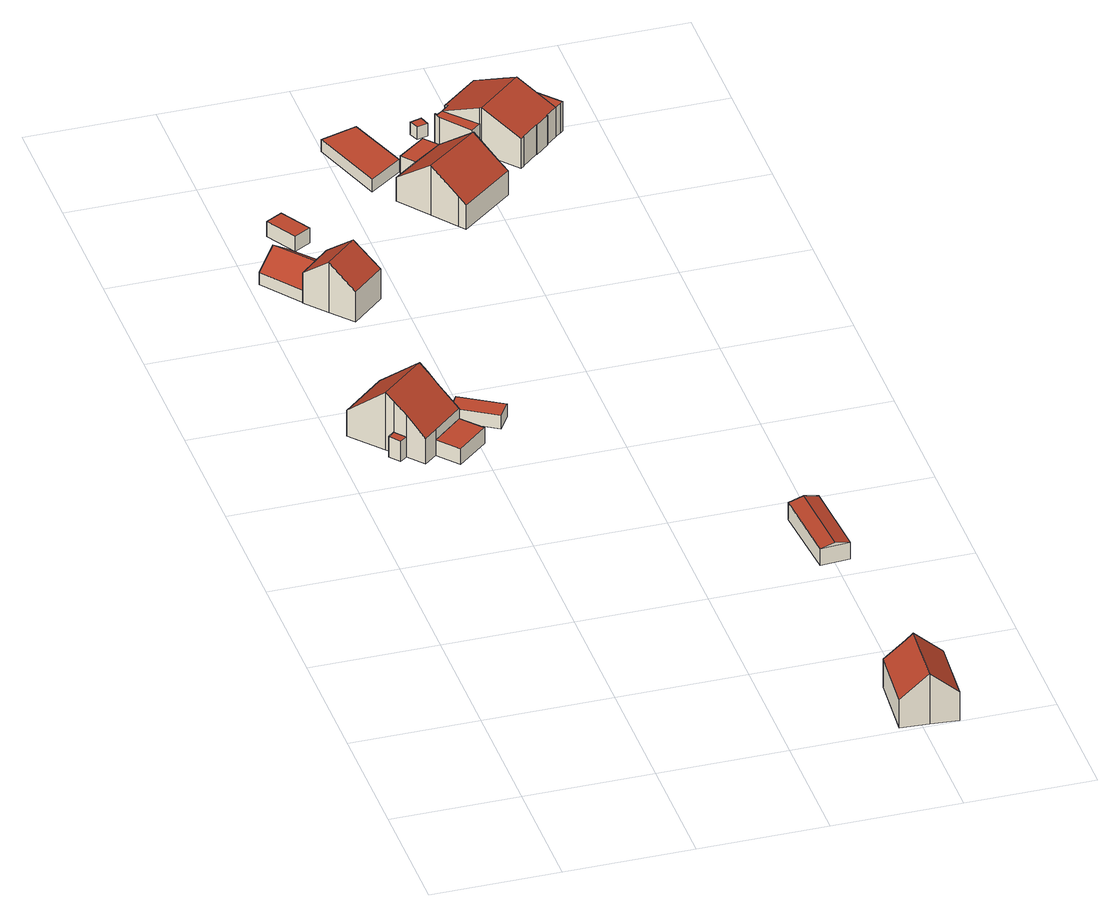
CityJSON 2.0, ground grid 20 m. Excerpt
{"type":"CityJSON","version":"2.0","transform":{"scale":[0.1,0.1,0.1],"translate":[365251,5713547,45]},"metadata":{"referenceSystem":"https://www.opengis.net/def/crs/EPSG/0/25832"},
"CityObjects":{
"building1":{"type":"Building","attributes":{"Gemeindeschluessel":"05513000","Geometrietyp2DReferenz":"3000","function":"31001_1010"},"address":[{"country":"Germany","locality":"Gelsenkirchen","thoroughfareNumber":"118","thoroughfareName":"Ekhofstraße"}],"children":["building1-1","building1-2","building1-3","building1-4"]},
"building1-1":{"type":"BuildingPart","attributes":{"roofType":"3100","measuredHeight":9.91,"storeysAboveGround":1},"parents":["building1"],"geometry":[{"type":"MultiSurface","lod":"2","boundaries":[[[0,1,2,3]],[[4,5,6,7]],[[8,9,5,4]],[[10,11,9,8]],[[12,13,11,10]],[[14,15,13,12]],[[16,17,18,19]],[[3,2,20,21]],[[7,0,3,21,16,19,14,12,4]],[[10,8,4,12]],[[1,6,5,9,11,13,15,18,17,20,2]],[[7,22,23,0]],[[6,1,23,22]],[[24,25,18,15]],[[14,19,26,27]],[[27,26,25,24]],[[16,21,28,29]],[[20,17,29,28]]],"semantics":{"surfaces":[{"type":"WallSurface"},{"type":"RoofSurface"},{"type":"GroundSurface"},{"type":"ClosureSurface"}],"values":[0,0,0,0,0,0,0,0,1,1,2,0,3,0,0,3,0,3]}}]},
"building1-2":{"type":"BuildingPart","attributes":{"roofType":"1000","measuredHeight":2.62,"storeysAboveGround":1},"address":[{"country":"Germany","locality":"Gelsenkirchen","thoroughfareNumber":"118","thoroughfareName":"Ekhofstraße"}],"parents":["building1"],"geometry":[{"type":"Solid","lod":"2","boundaries":[[[[30,31,17,29]],[[32,33,31,30]],[[28,20,33,32]],[[30,29,28,32]],[[17,31,33,20]],[[28,29,17,20]]]],"semantics":{"surfaces":[{"type":"WallSurface"},{"type":"RoofSurface"},{"type":"GroundSurface"},{"type":"ClosureSurface"}],"values":[[0,0,0,1,2,3]]}}]},
"building1-3":{"type":"BuildingPart","attributes":{"roofType":"1000","measuredHeight":2.91,"storeysAboveGround":1},"address":[{"country":"Germany","locality":"Gelsenkirchen","thoroughfareNumber":"118","thoroughfareName":"Ekhofstraße"}],"parents":["building1"],"geometry":[{"type":"Solid","lod":"2","boundaries":[[[[34,35,36,37]],[[26,25,35,34]],[[37,36,24,27]],[[26,34,37,27]],[[35,25,24,36]],[[26,27,24,25]]]],"semantics":{"surfaces":[{"type":"WallSurface"},{"type":"RoofSurface"},{"type":"GroundSurface"},{"type":"ClosureSurface"}],"values":[[0,0,0,1,2,3]]}}]},
"building1-4":{"type":"BuildingPart","attributes":{"roofType":"1000","measuredHeight":3.46,"storeysAboveGround":1},"address":[{"country":"Germany","locality":"Gelsenkirchen","thoroughfareNumber":"118","thoroughfareName":"Ekhofstraße"}],"parents":["building1"],"geometry":[{"type":"Solid","lod":"2","boundaries":[[[[38,39,1,23]],[[40,41,39,38]],[[22,6,41,40]],[[38,23,22,40]],[[1,39,41,6]],[[22,23,1,6]]]],"semantics":{"surfaces":[{"type":"WallSurface"},{"type":"RoofSurface"},{"type":"GroundSurface"},{"type":"ClosureSurface"}],"values":[[0,0,0,1,2,3]]}}]},
"building2":{"type":"Building","attributes":{"Geometrietyp2DReferenz":"3000","Gemeindeschluessel":"05513000","function":"31001_1010","roofType":"3100","measuredHeight":4.84},"address":[{"country":"Germany","locality":"Gelsenkirchen","thoroughfareNumber":"99","thoroughfareName":"Ekhofstraße"}],"geometry":[{"type":"Solid","lod":"2","boundaries":[[[[42,43,44,45]],[[46,47,43,42]],[[48,49,47,46]],[[50,51,49,48]],[[52,53,51,50]],[[54,55,53,52]],[[56,57,55,54]],[[45,44,57,56]],[[46,42,45,48]],[[56,54,52,50,48,45]],[[43,47,49,51,53,55,57,44]]]],"semantics":{"surfaces":[{"type":"WallSurface"},{"type":"RoofSurface"},{"type":"GroundSurface"}],"values":[[0,0,0,0,0,0,0,0,1,1,2]]}}]},
"building3":{"type":"Building","attributes":{"Geometrietyp2DReferenz":"3000","Gemeindeschluessel":"05513000","function":"31001_2463","roofType":"1000","measuredHeight":2.34,"storeysAboveGround":1},"address":[{"country":"Germany","locality":"Gelsenkirchen","thoroughfareNumber":"118","thoroughfareName":"Ekhofstraße"}],"geometry":[{"type":"Solid","lod":"2","boundaries":[[[[58,59,60,61]],[[62,63,59,58]],[[64,65,63,62]],[[61,60,65,64]],[[62,58,61,64]],[[59,63,65,60]]]],"semantics":{"surfaces":[{"type":"WallSurface"},{"type":"RoofSurface"},{"type":"GroundSurface"}],"values":[[0,0,0,0,1,2]]}}]},
"building4":{"type":"Building","attributes":{"Geometrietyp2DReferenz":"3000","Gemeindeschluessel":"05513000","function":"31001_1010","roofType":"3100","measuredHeight":8.78,"storeysAboveGround":1},"address":[{"country":"Germany","locality":"Gelsenkirchen","thoroughfareNumber":"99","thoroughfareName":"Ekhofstraße"}],"geometry":[{"type":"Solid","lod":"2","boundaries":[[[[66,67,68,69]],[[70,71,67,66]],[[72,73,71,70]],[[74,75,73,72]],[[76,77,75,74]],[[78,79,77,76]],[[69,68,79,78]],[[72,70,66,69,74]],[[78,76,74,69]],[[67,71,73,75,77,79,68]]]],"semantics":{"surfaces":[{"type":"WallSurface"},{"type":"RoofSurface"},{"type":"GroundSurface"}],"values":[[0,0,0,0,0,0,0,1,1,2]]}}]},
"building5":{"type":"Building","attributes":{"Geometrietyp2DReferenz":"3000","Gemeindeschluessel":"05513000","function":"31001_2463","roofType":"1000","measuredHeight":2.54},"address":[{"country":"Germany","locality":"Gelsenkirchen","thoroughfareNumber":"99","thoroughfareName":"Ekhofstraße"}],"geometry":[{"type":"Solid","lod":"2","boundaries":[[[[80,81,82,83]],[[84,85,81,80]],[[86,87,85,84]],[[83,82,87,86]],[[84,80,83,86]],[[81,85,87,82]]]],"semantics":{"surfaces":[{"type":"WallSurface"},{"type":"RoofSurface"},{"type":"GroundSurface"}],"values":[[0,0,0,0,1,2]]}}]},
"building6":{"type":"Building","attributes":{"Geometrietyp2DReferenz":"3000","Gemeindeschluessel":"05513000","function":"31001_1010","roofType":"3100","measuredHeight":8.63,"storeysAboveGround":1},"address":[{"country":"Germany","locality":"Gelsenkirchen","thoroughfareNumber":"114a","thoroughfareName":"Ekhofstraße"}],"geometry":[{"type":"Solid","lod":"2","boundaries":[[[[88,89,90,91]],[[92,93,89,88]],[[94,95,93,92]],[[96,97,95,94]],[[98,99,97,96]],[[100,101,99,98]],[[91,90,101,100]],[[94,92,88,91,96]],[[100,98,96,91]],[[89,93,95,97,99,101,90]]]],"semantics":{"surfaces":[{"type":"WallSurface"},{"type":"RoofSurface"},{"type":"GroundSurface"}],"values":[[0,0,0,0,0,0,0,1,1,2]]}}]},
"building7":{"type":"Building","attributes":{"Geometrietyp2DReferenz":"3000","Gemeindeschluessel":"05513000","function":"31001_1010","roofType":"2100","measuredHeight":3.86},"address":[{"country":"Germany","locality":"Gelsenkirchen","thoroughfareNumber":"114a","thoroughfareName":"Ekhofstraße"}],"geometry":[{"type":"Solid","lod":"2","boundaries":[[[[102,103,95,104]],[[105,106,103,102]],[[107,99,106,105]],[[104,95,99,107]],[[105,102,104,107]],[[103,106,99,95]]]],"semantics":{"surfaces":[{"type":"WallSurface"},{"type":"RoofSurface"},{"type":"GroundSurface"}],"values":[[0,0,0,0,1,2]]}}]},
"building8":{"type":"Building","attributes":{"Geometrietyp2DReferenz":"3000","Gemeindeschluessel":"05513000","function":"31001_2463","roofType":"1000","measuredHeight":2.11},"address":[{"country":"Germany","locality":"Gelsenkirchen","thoroughfareNumber":"105","thoroughfareName":"Ekhofstraße"}],"geometry":[{"type":"Solid","lod":"2","boundaries":[[[[108,109,110,111]],[[112,113,109,108]],[[114,115,113,112]],[[111,110,115,114]],[[112,108,111,114]],[[109,113,115,110]]]],"semantics":{"surfaces":[{"type":"WallSurface"},{"type":"RoofSurface"},{"type":"GroundSurface"}],"values":[[0,0,0,0,1,2]]}}]},
"building9":{"type":"Building","attributes":{"Geometrietyp2DReferenz":"3000","Gemeindeschluessel":"05513000","function":"31001_2723","roofType":"3100","measuredHeight":3.5},"address":[{"country":"Germany","locality":"Gelsenkirchen","thoroughfareNumber":"114a","thoroughfareName":"Ekhofstraße"}],"geometry":[{"type":"Solid","lod":"2","boundaries":[[[[116,117,118,119]],[[120,121,117,116]],[[122,123,121,120]],[[119,118,123,122]],[[116,124,120]],[[122,125,119]],[[119,125,124,116]],[[120,124,125,122]],[[117,121,123,118]]]],"semantics":{"surfaces":[{"type":"WallSurface"},{"type":"RoofSurface"},{"type":"GroundSurface"}],"values":[[0,0,0,0,0,0,1,1,2]]}}]},
"building10":{"type":"Building","attributes":{"Gemeindeschluessel":"05513000","Geometrietyp2DReferenz":"3000","function":"31001_1010"},"address":[{"country":"Germany","locality":"Gelsenkirchen","thoroughfareNumber":"105","thoroughfareName":"Ekhofstraße"}],"children":["building10-1","building10-2"]},
"building10-1":{"type":"BuildingPart","attributes":{"roofType":"3100","measuredHeight":8.6,"storeysAboveGround":1},"parents":["building10"],"geometry":[{"type":"Solid","lod":"2","boundaries":[[[[126,127,128,129]],[[130,131,127,126]],[[132,133,134,135]],[[136,137,133,132]],[[138,139,137,136]],[[140,141,139,138]],[[142,143,141,140]],[[129,128,143,142]],[[135,130,126,129,132]],[[142,140,138,136,132,129]],[[127,131,134,133,137,139,141,143,128]],[[135,134,131,130]]]],"semantics":{"surfaces":[{"type":"WallSurface"},{"type":"RoofSurface"},{"type":"GroundSurface"},{"type":"ClosureSurface"}],"values":[[0,0,0,0,0,0,0,0,1,1,2,3]]}}]},
"building10-2":{"type":"BuildingPart","attributes":{"roofType":"1000","measuredHeight":4.1,"storeysAboveGround":1},"parents":["building10"],"geometry":[{"type":"Solid","lod":"2","boundaries":[[[[144,145,146,147]],[[135,134,145,144]],[[147,146,131,130]],[[135,144,147,130]],[[145,134,131,146]],[[130,131,134,135]]]],"semantics":{"surfaces":[{"type":"WallSurface"},{"type":"RoofSurface"},{"type":"GroundSurface"},{"type":"ClosureSurface"}],"values":[[0,0,0,1,2,3]]}}]},
"building11":{"type":"Building","attributes":{"Geometrietyp2DReferenz":"3000","Gemeindeschluessel":"05513000","function":"31001_1010","roofType":"1000","measuredHeight":2.08},"address":[{"country":"Germany","locality":"Gelsenkirchen","thoroughfareNumber":"105","thoroughfareName":"Ekhofstraße"}],"geometry":[{"type":"Solid","lod":"2","boundaries":[[[[148,149,150,151]],[[152,153,149,148]],[[154,155,153,152]],[[151,150,155,154]],[[152,148,151,154]],[[149,153,155,150]]]],"semantics":{"surfaces":[{"type":"WallSurface"},{"type":"RoofSurface"},{"type":"GroundSurface"}],"values":[[0,0,0,0,1,2]]}}]},
"building12":{"type":"Building","attributes":{"Geometrietyp2DReferenz":"3000","Gemeindeschluessel":"05513000","function":"51009_1610","roofType":"1000","measuredHeight":3.32},"geometry":[{"type":"Solid","lod":"2","boundaries":[[[[156,157,158,159]],[[160,161,157,156]],[[162,163,161,160]],[[164,165,163,162]],[[159,158,165,164]],[[162,160,156,159,164]],[[157,161,163,165,158]]]],"semantics":{"surfaces":[{"type":"WallSurface"},{"type":"RoofSurface"},{"type":"GroundSurface"}],"values":[[0,0,0,0,0,1,2]]}}]},
"building13":{"type":"Building","attributes":{"Gemeindeschluessel":"05513000","Geometrietyp2DReferenz":"3000","function":"31001_1010"},"address":[{"country":"Germany","locality":"Gelsenkirchen","thoroughfareNumber":"107","thoroughfareName":"Ekhofstraße"}],"children":["building13-1","building13-2","building13-3"]},
"building13-1":{"type":"BuildingPart","attributes":{"roofType":"3100","measuredHeight":8.09,"storeysAboveGround":1},"parents":["building13"],"geometry":[{"type":"MultiSurface","lod":"2","boundaries":[[[166,167,168,169]],[[170,171,167,166]],[[172,173,171,170]],[[174,175,173,172]],[[176,177,178,179]],[[180,181,177,176]],[[182,183,181,180]],[[184,185,183,182]],[[186,187,188,189]],[[190,191,187,186]],[[192,193,191,190]],[[194,195,193,192]],[[169,168,195,194]],[[170,166,169,194,192,190,186,189,196,172]],[[184,182,180,176,179,174,172,196]],[[167,171,173,175,178,177,181,183,185,197,188,187,191,193,195,168]],[[174,179,198]],[[178,175,198,179]],[[184,196,199,200]],[[199,197,185,200]],[[196,189,199]],[[197,199,189,188]]],"semantics":{"surfaces":[{"type":"WallSurface"},{"type":"RoofSurface"},{"type":"GroundSurface"},{"type":"ClosureSurface"}],"values":[0,0,0,0,0,0,0,0,0,0,0,0,0,1,1,2,0,3,0,3,0,3]}}]},
"building13-2":{"type":"BuildingPart","attributes":{"roofType":"1000","measuredHeight":5.12,"storeysAboveGround":1},"parents":["building13"],"geometry":[{"type":"Solid","lod":"2","boundaries":[[[[201,202,203,204]],[[205,206,202,201]],[[207,208,206,205]],[[179,178,208,207]],[[209,210,175,198]],[[204,203,210,209]],[[198,179,207,205,201,204,209]],[[202,206,208,178,175,210,203]],[[179,198,175,178]]]],"semantics":{"surfaces":[{"type":"WallSurface"},{"type":"RoofSurface"},{"type":"GroundSurface"},{"type":"ClosureSurface"}],"values":[[0,0,0,0,0,0,1,2,3]]}}]},
"building13-3":{"type":"BuildingPart","attributes":{"roofType":"1000","measuredHeight":5.12,"storeysAboveGround":1},"parents":["building13"],"geometry":[{"type":"MultiSurface","lod":"2","boundaries":[[[211,212,185,200]],[[213,214,212,211]],[[215,216,214,213]],[[217,218,216,215]],[[189,188,218,217]],[[217,215,213,211,200,189]],[[212,214,216,218,188,185]],[[199,200,185,197]],[[189,199,197,188]]],"semantics":{"surfaces":[{"type":"WallSurface"},{"type":"RoofSurface"},{"type":"GroundSurface"},{"type":"ClosureSurface"}],"values":[0,0,0,0,0,1,2,3,3]}}]}
},
"vertices":[
[84,844,93],[84,844,21],[105,819,21],[105,819,65],[61,870,121],[61,870,21],[70,861,21],[70,861,110],[18,920,65],[18,920,21],[85,979,65],[85,979,21],[129,928,121],[129,928,21],[138,918,110],[138,918,21],[173,878,65],[173,878,21],[148,906,21],[148,906,96],[125,836,21],[125,836,65],[70,861,56],[84,844,56],[138,918,23],[148,906,23],[148,906,52],[138,918,52],[125,836,48],[173,878,48],
[201,845,48],[201,845,21],[153,804,48],[153,804,21],
[157,914,52],[157,914,23],[147,926,23],[147,926,52],
[73,836,56],[73,836,21],[60,852,56],[60,852,21],
[54,1257,45],[54,1257,24],[83,1283,24],[83,1283,72],[8,1318,45],[8,1318,24],[35,1341,72],[35,1341,24],[62,1365,45],[62,1365,24],[113,1306,45],[113,1306,24],[105,1299,53],[105,1299,24],[103,1301,53],[103,1301,24],
[251,899,44],[251,899,21],[186,938,21],[186,938,44],[234,873,44],[234,873,21],[170,912,44],[170,912,21],
[54,1257,75],[54,1257,23],[83,1223,23],[83,1223,110],[103,1301,75],[103,1301,23],[105,1299,78],[105,1299,23],[133,1267,110],[133,1267,23],[164,1234,75],[164,1234,23],[113,1189,75],[113,1189,23],
[107,1396,51],[107,1396,25],[79,1444,25],[79,1444,51],[81,1381,51],[81,1381,25],[53,1430,51],[53,1430,25],
[567,8,53],[567,8,4],[611,5,4],[611,5,91],[575,114,53],[575,114,4],[608,111,81],[608,111,4],[619,111,91],[619,111,4],[663,108,53],[663,108,4],[655,2,53],[655,2,4],
[609,132,33],[609,132,4],[608,111,43],[664,129,33],[664,129,4],[663,108,43],
[281,1528,48],[281,1528,27],[246,1626,27],[246,1626,48],[229,1491,48],[229,1491,27],[189,1609,48],[189,1609,27],
[623,434,35],[623,434,6],[614,560,6],[614,560,35],[577,431,35],[577,431,6],[567,556,35],[567,556,6],[600,432,41],[591,558,41],
[256,1461,66],[256,1461,25],[293,1413,25],[293,1413,111],[294,1490,66],[294,1490,25],[376,1476,111],[376,1476,25],[339,1523,25],[339,1523,66],[402,1444,80],[402,1444,25],[414,1430,66],[414,1430,25],[331,1364,66],[331,1364,25],[323,1374,76],[323,1374,25],
[321,1545,66],[321,1545,25],[277,1511,25],[277,1511,66],
[345,1599,51],[345,1599,30],[340,1615,30],[340,1615,51],[328,1595,51],[328,1595,30],[322,1610,51],[322,1610,30],
[375,1596,62],[375,1596,29],[371,1601,29],[371,1601,62],[353,1578,62],[353,1578,29],[351,1582,62],[351,1582,29],[351,1584,62],[351,1584,29],
[455,1488,79],[455,1488,28],[454,1488,28],[454,1488,79],[450,1484,79],[450,1484,28],[406,1535,108],[406,1535,28],[404,1538,107],[404,1538,28],[375,1596,79],[375,1596,28],[362,1585,28],[362,1585,79],[371,1601,76],[371,1601,28],[429,1650,76],[429,1650,28],[462,1612,98],[462,1612,28],[502,1530,79],[502,1530,28],[520,1546,28],[520,1546,79],[503,1530,79],[503,1530,28],[482,1511,79],[482,1511,28],[481,1512,79],[481,1512,28],[477,1595,108],[477,1595,28],[404,1538,79],[477,1595,79],[462,1612,79],
[350,1581,79],[350,1581,28],[353,1570,28],[353,1570,79],[351,1582,79],[351,1582,28],[353,1578,79],[353,1578,28],[389,1525,79],[389,1525,28],
[476,1624,79],[476,1624,28],[534,1557,79],[534,1557,28],[530,1553,79],[530,1553,28],[530,1554,79],[530,1554,28]
]}
